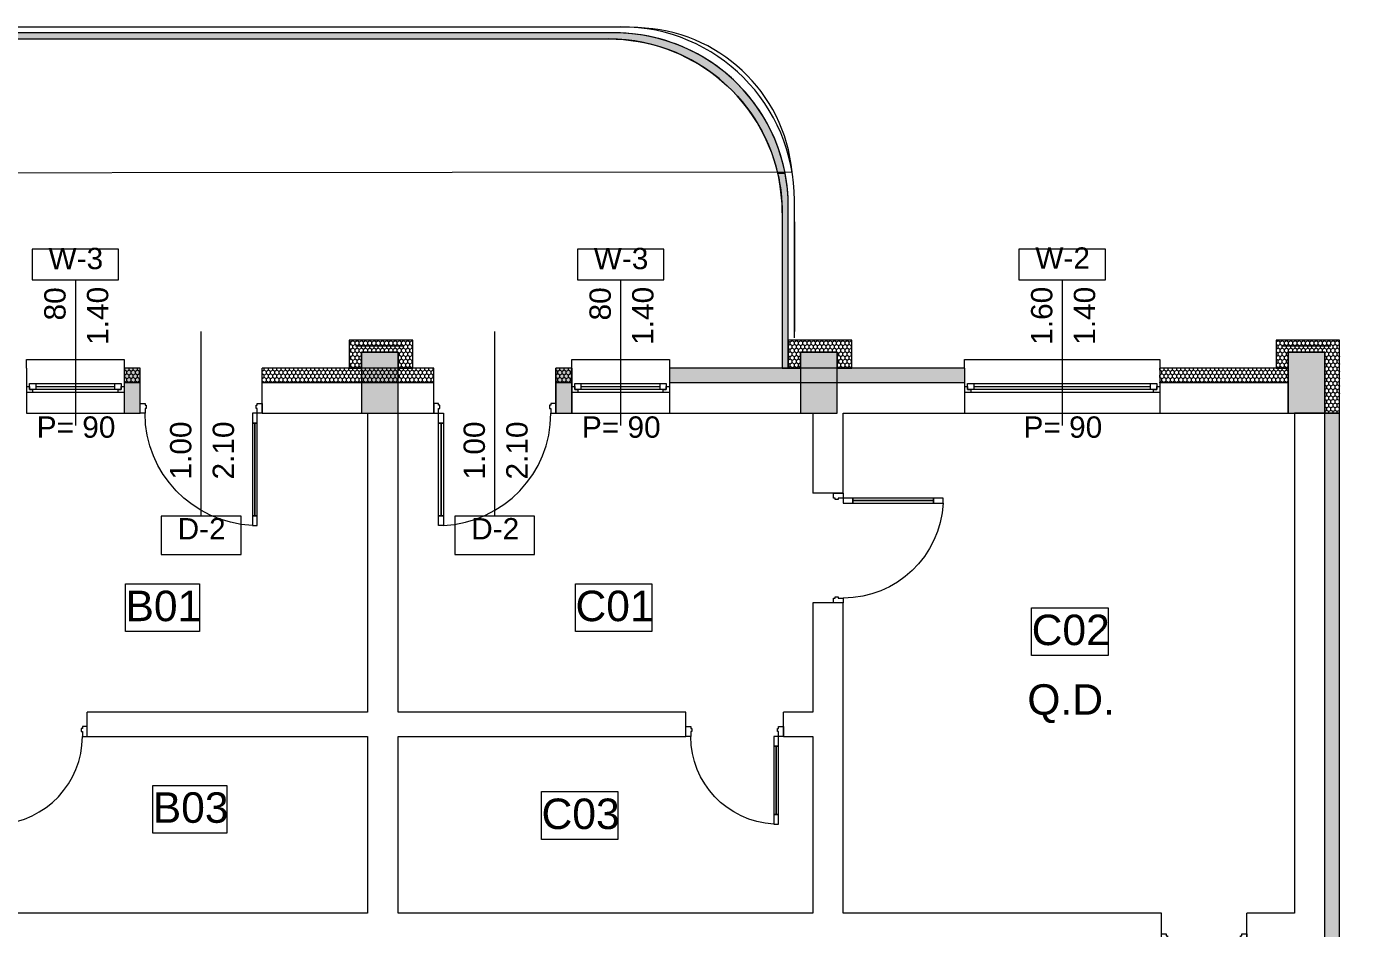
# Model space of a CAD drawing. Header units: feet. Extents: x 2796058 to 2855058, y -67651 to -26651.
# Drawn here: x 2824522 to 2835410, y -42634 to -35237 of the extents above; entities that cross this region are included whole.
import ezdxf
from ezdxf.enums import TextEntityAlignment as Align

# ---------------------------------------------------------------- set-up
doc = ezdxf.new("R2010")
doc.units = ezdxf.units.FT
doc.header["$MEASUREMENT"] = 0
doc.layers.add('0_muret e jashtme', color=7, linetype='Continuous')
doc.layers.add('Dimensioning - General', color=7, linetype='Continuous')
for name, color, linetype, lineweight in [('0_muret e jashtme_Pen_No__1', 7, 'Continuous', 0), ('0_muret e jashtme_Pen_No__19', 255, 'Continuous', 0), ('ARCHICAD Door Markers_Pen_No__60', 230, 'Continuous', 0), ('ARCHICAD Doors_Pen_No__1', 7, 'Continuous', 0), ('ARCHICAD Doors_Pen_No__60', 230, 'Continuous', 0), ('ARCHICAD Window Markers_Pen_No__20', 1, 'Continuous', 0), ('ARCHICAD Windows_Pen_No__20', 1, 'Continuous', 0), ('Dimensioning - General_Pen_No__1', 7, 'Continuous', 0), ('Shell - Roof_Pen_No__21', 7, 'Continuous', 0), ('Structural - Bearing_Pen_No__1', 7, 'Continuous', 0), ('Structural - Bearing_Pen_No__15', 214, 'Continuous', 0), ('Structural - Bearing_Pen_No__31', 171, 'Continuous', 0), ('Text blocks_Pen_No__1', 7, 'Continuous', 0), ('Text blocks_Pen_No__2', 8, 'Continuous', 0)]:
    doc.layers.add(name, color=color, linetype=linetype, lineweight=lineweight)
doc.layers.add('0_muret e jashtme_Pen_No__14', color=7, linetype='Continuous', lineweight=0, true_color=0xbd8b17)
doc.styles.add('GENERATED_STYLE_1', font='arial.ttf')
doc.dimstyles.new('GENERATED_STYLE__2', dxfattribs={"dimtxt": 250, "dimasz": 190, "dimexe": 0.18, "dimexo": 3, "dimgap": 0.09, "dimtad": 1, "dimtih": 1, "dimtoh": 1, "dimlfac": 0.001, "dimzin": 0, "dimdsep": 46, "dimtxsty": 'GENERATED_STYLE_1', "dimblk": 'ARROWHEAD_2', "dimblk1": 'ARROWHEAD_2', "dimblk2": 'ARROWHEAD_2', "dimcen": 0.09, "dimclrd": 7, "dimclre": 7, "dimclrt": 7, "dimadec": 0, "dimazin": 0, "dimtfac": 1, "dimtdec": 4, "dimtmove": 0, "dimatfit": 3, "dimfxl": 1, "dimtolj": 1, "dimtzin": 0, "dimarcsym": 0})
pattern_1 = [(90, (2247653.822, -75974.967), (-34.6410162, 0), [20, -40]), (90, (2247636.502, -75944.967), (-34.6410162, 0), [20, -40]), (150, (2247653.822, -75954.967), (17.320508, 30), [20, -40]), (150, (2247619.18, -75954.967), (17.320508, 30), [20, -40]), (210, (2247653.822, -75974.967), (-17.320508, 30), [20, -40]), (210, (2247619.18, -75974.967), (-17.320508, 30), [20, -40])]

# ---------------------------------------------------------------- blocks, each defined once
blk = doc.blocks.new('Storefront 22_4')
at = {"layer": 'ARCHICAD Doors_Pen_No__1', "color": 7, "linetype": 'Continuous', "lineweight": 0}
for p, q in [((320, 640), (320, 720)), ((320, 720), (360, 720)), ((360, 720), (360, 640)), ((320, 640), (340, 640)), ((320, 80), (320, 640)), ((360, 640), (320, 640)), ((340, 640), (360, 640)), ((340, 80), (340, 640)), ((340, 640), (340, 80)), ((340, 640), (340, 80)), ((360, 640), (360, 80)), ((-400, 0), (-400, -80)), ((-360, 0), (-400, 0)), ((-400, 0), (-400, -80)), ((-400, 0), (-400, -80)), ((-360, -40), (-360, 0)), ((340, 80), (320, 80)), ((320, 0), (320, 80)), ((320, 80), (360, 80)), ((360, 0), (320, 0)), ((360, 80), (340, 80)), ((360, 80), (360, 0)), ((360, 0), (360, -40)), ((400, 0), (360, 0)), ((400, -80), (400, 0)), ((400, 0), (400, -80)), ((400, 0), (400, -80)), ((-400, -80), (-360, -80)), ((-400, -80), (-400, -200)), ((-350, -40), (-360, -40)), ((-360, -80), (-360, -65.4)), ((-360, -65.4), (-350, -65.4)), ((-350, -65.4), (-350, -40)), ((360, -40), (350, -40)), ((350, -40), (350, -65.4)), ((350, -65.4), (360, -65.4)), ((360, -65.4), (360, -80)), ((360, -80), (400, -80)), ((400, -80), (400, -200))]:
    blk.add_line(p, q, dxfattribs=at)
blk.add_arc((360, 0), 720, 93.18474, 180, dxfattribs=at)
blk = doc.blocks.new('Wall_11', base_point=(2830968, -40859))
at = {"layer": '0_muret e jashtme_Pen_No__1', "color": 7, "linetype": 'Continuous', "lineweight": 0}
for p, q in [((2824219, -40979), (2824219, -40859)), ((2825019, -40979), (2825019, -40859)), ((2829928, -40979), (2829928, -40859)), ((2830728, -40979), (2830728, -40859)), ((2824219, -41059), (2824219, -40979)), ((2825019, -41059), (2825019, -40979)), ((2829928, -41059), (2829928, -40979)), ((2830728, -41059), (2830728, -40979))]:
    blk.add_line(p, q, dxfattribs=at)
at = {"layer": '0_muret e jashtme_Pen_No__1', "color": 7, "linetype": 'Continuous', "lineweight": 0, "flags": 128}
for points in [[(2824219, -40859), (2823968, -40859)], [(2827318, -40859), (2825019, -40859)], [(2829928, -40859), (2827568, -40859)], [(2830968, -40859), (2830728, -40859)], [(2823968, -41059), (2824219, -41059)], [(2825019, -41059), (2827318, -41059)], [(2827568, -41059), (2829928, -41059)], [(2830728, -41059), (2830968, -41059)]]:
    blk.add_lwpolyline(points, dxfattribs=at)
at = {"layer": 'ARCHICAD Doors_Pen_No__1', "color": 7, "linetype": 'Continuous', "lineweight": 0, "zscale": 1000, "rotation": 180}
blk.add_blockref('Storefront 22_4', (2824619, -41059), dxfattribs=at)
at = {"layer": 'ARCHICAD Doors_Pen_No__1', "color": 7, "linetype": 'Continuous', "lineweight": 0, "xscale": -1, "zscale": 1000, "rotation": 180}
blk.add_blockref('Storefront 22_4', (2830328, -41059), dxfattribs=at)
blk = doc.blocks.new('Storefront 22_6')
at = {"layer": 'ARCHICAD Doors_Pen_No__1', "color": 7, "linetype": 'Continuous', "lineweight": 0}
for p, q in [((270, 540), (270, 620)), ((270, 620), (310, 620)), ((310, 620), (310, 540)), ((270, 540), (290, 540)), ((270, 80), (270, 540)), ((310, 540), (270, 540)), ((290, 540), (310, 540)), ((290, 80), (290, 540)), ((290, 540), (290, 80)), ((290, 540), (290, 80)), ((310, 540), (310, 80)), ((-350, 0), (-350, -80)), ((-310, 0), (-350, 0)), ((-350, 0), (-350, -80)), ((-350, 0), (-350, -80)), ((-310, -40), (-310, 0)), ((290, 80), (270, 80)), ((270, 0), (270, 80)), ((270, 80), (310, 80)), ((310, 0), (270, 0)), ((310, 80), (290, 80)), ((310, 80), (310, 0)), ((310, 0), (310, -40)), ((350, 0), (310, 0)), ((350, -80), (350, 0)), ((350, 0), (350, -80)), ((350, 0), (350, -80)), ((-350, -80), (-310, -80)), ((-350, -80), (-350, -250)), ((-300, -40), (-310, -40)), ((-310, -80), (-310, -65.4)), ((-310, -65.4), (-300, -65.4)), ((-300, -65.4), (-300, -40)), ((310, -40), (300, -40)), ((300, -40), (300, -65.4)), ((300, -65.4), (310, -65.4)), ((310, -65.4), (310, -80)), ((310, -80), (350, -80)), ((350, -80), (350, -250))]:
    blk.add_line(p, q, dxfattribs=at)
blk.add_arc((310, 0), 620, 93.69907, 180, dxfattribs=at)
blk = doc.blocks.new('Wall_13', base_point=(2834918, -42509))
at = {"layer": '0_muret e jashtme_Pen_No__1', "color": 7, "linetype": 'Continuous', "lineweight": 0}
for p, q in [((2833827, -42679), (2833827, -42509)), ((2834527, -42679), (2834527, -42509)), ((2833827, -42759), (2833827, -42679)), ((2834527, -42759), (2834527, -42679))]:
    blk.add_line(p, q, dxfattribs=at)
at = {"layer": '0_muret e jashtme_Pen_No__1', "color": 7, "linetype": 'Continuous', "lineweight": 0, "flags": 128}
for points in [[(2827318, -42509), (2823968, -42509)], [(2830968, -42509), (2827568, -42509)], [(2833827, -42509), (2831218, -42509)], [(2834918, -42509), (2834527, -42509)], [(2823968, -42759), (2825918, -42759)], [(2826168, -42759), (2828618, -42759)], [(2828868, -42759), (2829835, -42759)], [(2830035, -42759), (2830968, -42759)], [(2831218, -42759), (2833827, -42759)], [(2834527, -42759), (2834918, -42759)]]:
    blk.add_lwpolyline(points, dxfattribs=at)
at = {"layer": 'ARCHICAD Doors_Pen_No__1', "color": 7, "linetype": 'Continuous', "lineweight": 0, "xscale": -1, "zscale": 1000, "rotation": 180}
blk.add_blockref('Storefront 22_6', (2834177, -42759), dxfattribs=at)
blk = doc.blocks.new('*D118', base_point=(2247654, -76425))
at = {"layer": 'Dimensioning - General_Pen_No__1', "color": 7, "linetype": 'Continuous', "lineweight": 0, "transparency": 16777216}
for p, q in [((2819596, -33089), (2819740, -32839)), ((2819668, -32776), (2819668, -33151)), ((2835216, -33089), (2835360, -32839)), ((2835288, -32776), (2835288, -33151)), ((2835288, -32964), (2819668, -32964)), ((2835410, -32964), (2835288, -32964))]:
    blk.add_line(p, q, dxfattribs=at)
at = {"layer": 'Dimensioning - General_Pen_No__1', "color": 7, "lineweight": 0, "transparency": 16777216, "char_height": 250, "attachment_point": 7, "style": 'GENERATED_STYLE_1'}
for s, insert in [('\\A1;{\\pql;\\fArial|b0|i0|c0|p34;10}', (2819740, -32914)), ('\\A1;{\\pql;\\fArial|b0|i0|c0|p34;15.55}', (2827240, -32914))]:
    blk.add_mtext(s, dxfattribs=dict(at, insert=insert))
blk = doc.blocks.new('ARROWHEAD_2')
at = {"color": 0, "linetype": 'Continuous', "lineweight": 0}
for p, q in [((-0.378, -0.655), (0.378, 0.655)), ((0, 0), (-1, 0))]:
    blk.add_line(p, q, dxfattribs=at)
blk = doc.blocks.new('*D121', base_point=(2247654, -76425))
at = {"layer": 'Dimensioning - General_Pen_No__1', "color": 7, "linetype": 'Continuous', "lineweight": 0, "transparency": 16777216}
for p, q in [((2804018, -32169), (2804018, -32544)), ((2835288, -32169), (2835288, -32544)), ((2804090, -32232), (2803946, -32482)), ((2835216, -32482), (2835360, -32232)), ((2804018, -32357), (2803896, -32357)), ((2835288, -32357), (2804018, -32357)), ((2835410, -32357), (2835288, -32357))]:
    blk.add_line(p, q, dxfattribs=at)
at = {"layer": 'Dimensioning - General_Pen_No__1', "color": 7, "lineweight": 0, "transparency": 16777216, "insert": (2819226, -32307), "char_height": 250, "attachment_point": 7, "style": 'GENERATED_STYLE_1'}
blk.add_mtext('\\A1;{\\pql;\\fArial|b0|i0|c0|p34;31.20}', dxfattribs=at)
blk = doc.blocks.new('Storefront 22_2')
at = {"layer": 'ARCHICAD Doors_Pen_No__1', "color": 7, "linetype": 'Continuous', "lineweight": 0}
for p, q in [((370, 740), (370, 820)), ((370, 820), (410, 820)), ((410, 820), (410, 740)), ((370, 740), (390, 740)), ((370, 80), (370, 740)), ((410, 740), (370, 740)), ((390, 740), (410, 740)), ((390, 80), (390, 740)), ((390, 740), (390, 80)), ((390, 740), (390, 80)), ((410, 740), (410, 80)), ((-450, 0), (-450, -80)), ((-410, 0), (-450, 0)), ((-450, 0), (-450, -80)), ((-450, 0), (-450, -80)), ((-410, -40), (-410, 0)), ((390, 80), (370, 80)), ((370, 0), (370, 80)), ((370, 80), (410, 80)), ((410, 0), (370, 0)), ((410, 80), (390, 80)), ((410, 80), (410, 0)), ((410, 0), (410, -40)), ((450, 0), (410, 0)), ((450, -80), (450, 0)), ((450, 0), (450, -80)), ((450, 0), (450, -80)), ((-450, -80), (-410, -80)), ((-450, -80), (-450, -250)), ((-400, -40), (-410, -40)), ((-410, -80), (-410, -65.4)), ((-410, -65.4), (-400, -65.4)), ((-400, -65.4), (-400, -40)), ((410, -40), (400, -40)), ((400, -40), (400, -65.4)), ((400, -65.4), (410, -65.4)), ((410, -65.4), (410, -80)), ((410, -80), (450, -80)), ((450, -80), (450, -250))]:
    blk.add_line(p, q, dxfattribs=at)
blk.add_arc((410, 0), 820, 92.79603, 180, dxfattribs=at)
blk = doc.blocks.new('Window 22_2')
at = {"layer": 'ARCHICAD Windows_Pen_No__20', "color": 1, "linetype": 'Continuous', "lineweight": 0}
for p, q in [((-800, 150), (-800, 220)), ((-800, 220), (800, 220)), ((800, 220), (800, 150)), ((-800, 150), (-800, 30)), ((800, 150), (800, 30)), ((-800, 30), (-800, 0)), ((-800, 0), (-775, 0)), ((-800, 0), (-800, -50)), ((-800, 0), (-800, -50)), ((-775, 25), (-725, 25)), ((-775, -25), (-775, 25)), ((-775, 0), (-775, -25)), ((-725, 25), (725, 25)), ((-725, 25), (-725, -25)), ((-725, 25), (725, 25)), ((-725, 0), (725, 0)), ((725, -25), (725, 25)), ((725, 25), (775, 25)), ((775, 25), (775, -25)), ((775, -25), (775, 0)), ((775, 0), (800, 0)), ((800, 30), (800, 0)), ((800, 0), (800, -50)), ((800, 0), (800, -50)), ((-750, -50), (-800, -50)), ((-800, -50), (-800, -220)), ((-775, -25), (-750, -25)), ((-725, -25), (-775, -25)), ((-750, -25), (-750, -50)), ((750, -50), (-750, -50)), ((725, -25), (-725, -25)), ((775, -25), (725, -25)), ((750, -50), (750, -25)), ((750, -25), (775, -25)), ((800, -50), (750, -50)), ((800, -50), (800, -220)), ((-800, -220), (800, -220))]:
    blk.add_line(p, q, dxfattribs=at)
blk = doc.blocks.new('W Marker 22_3')
at = {"layer": 'ARCHICAD Window Markers_Pen_No__20', "color": 1, "linetype": 'Continuous', "lineweight": 0}
for p, q in [((354, 975), (-354, 975)), ((-354, 975), (-354, 725)), ((354, 725), (354, 975)), ((-354, 725), (354, 725)), ((0, 725), (0, -470))]:
    blk.add_line(p, q, dxfattribs=at)
at = {"layer": 'ARCHICAD Window Markers_Pen_No__20', "color": 1, "lineweight": 0, "style": 'GENERATED_STYLE_1'}
for tag, p in [('AC_MarkerText_2', (-28, 192)), ('AC_MarkerText_3', (323, 192))]:
    blk.add_attdef(tag, text='', height=175, rotation=90, dxfattribs=at).set_placement(p, align=Align.BOTTOM_LEFT)
for tag, p in [('AC_MarkerText_1', (-220, 763)), ('AC_MarkerText_4', (-317, -623))]:
    blk.add_attdef(tag, text='', height=175, dxfattribs=at).set_placement(p, align=Align.BOTTOM_LEFT)
blk = doc.blocks.new('Window 22_3')
at = {"layer": 'ARCHICAD Windows_Pen_No__20', "color": 1, "linetype": 'Continuous', "lineweight": 0}
for p, q in [((-400, 150), (-400, 220)), ((-400, 220), (400, 220)), ((400, 220), (400, 150)), ((-400, 150), (-400, 30)), ((400, 150), (400, 30)), ((-400, 30), (-400, 0)), ((-400, 0), (-375, 0)), ((-400, 0), (-400, -50)), ((-400, 0), (-400, -50)), ((-375, 25), (-325, 25)), ((-375, -25), (-375, 25)), ((-375, 0), (-375, -25)), ((-325, 25), (325, 25)), ((-325, 25), (-325, -25)), ((-325, 25), (325, 25)), ((-325, 0), (325, 0)), ((325, -25), (325, 25)), ((325, 25), (375, 25)), ((375, 25), (375, -25)), ((375, -25), (375, 0)), ((375, 0), (400, 0)), ((400, 30), (400, 0)), ((400, 0), (400, -50)), ((400, 0), (400, -50)), ((-350, -50), (-400, -50)), ((-400, -50), (-400, -220)), ((-375, -25), (-350, -25)), ((-325, -25), (-375, -25)), ((-350, -25), (-350, -50)), ((350, -50), (-350, -50)), ((325, -25), (-325, -25)), ((375, -25), (325, -25)), ((350, -50), (350, -25)), ((350, -25), (375, -25)), ((400, -50), (350, -50)), ((400, -50), (400, -220)), ((-400, -220), (400, -220))]:
    blk.add_line(p, q, dxfattribs=at)
blk = doc.blocks.new('Storefront 22')
at = {"layer": 'ARCHICAD Doors_Pen_No__60', "color": 230, "linetype": 'Continuous', "lineweight": 0}
for p, q in [((420, 840), (420, 920)), ((420, 920), (460, 920)), ((460, 920), (460, 840)), ((420, 840), (440, 840)), ((420, 80), (420, 840)), ((460, 840), (420, 840)), ((440, 840), (460, 840)), ((440, 80), (440, 840)), ((440, 840), (440, 80)), ((440, 840), (440, 80)), ((460, 840), (460, 80)), ((-500, 0), (-500, -80)), ((-460, 0), (-500, 0)), ((-500, 0), (-500, -80)), ((-500, 0), (-500, -80)), ((-460, -40), (-460, 0)), ((440, 80), (420, 80)), ((420, 0), (420, 80)), ((420, 80), (460, 80)), ((460, 0), (420, 0)), ((460, 80), (440, 80)), ((460, 80), (460, 0)), ((460, 0), (460, -40)), ((500, 0), (460, 0)), ((500, -80), (500, 0)), ((500, 0), (500, -80)), ((500, 0), (500, -80)), ((-500, -80), (-460, -80)), ((-500, -80), (-500, -250)), ((-450, -40), (-460, -40)), ((-460, -80), (-460, -65.4)), ((-460, -65.4), (-450, -65.4)), ((-450, -65.4), (-450, -40)), ((460, -40), (450, -40)), ((450, -40), (450, -65.4)), ((450, -65.4), (460, -65.4)), ((460, -65.4), (460, -80)), ((460, -80), (500, -80)), ((500, -80), (500, -250)), ((-500, -250), (-500, -370)), ((500, -250), (500, -370))]:
    blk.add_line(p, q, dxfattribs=at)
blk.add_arc((460, 0), 920, 92.49191, 180, dxfattribs=at)
blk = doc.blocks.new('D Marker 22')
at = {"layer": 'ARCHICAD Door Markers_Pen_No__60', "color": 230, "linetype": 'Continuous', "lineweight": 0}
for p, q in [((0, -1213), (0, 300)), ((-327, -1213), (-327, -1527)), ((327, -1213), (-327, -1213)), ((327, -1527), (327, -1213)), ((-327, -1527), (327, -1527))]:
    blk.add_line(p, q, dxfattribs=at)
at = {"layer": 'ARCHICAD Door Markers_Pen_No__60', "color": 230, "lineweight": 0, "style": 'GENERATED_STYLE_1'}
for tag, p in [('AC_MarkerText_3', (322, -913)), ('A', (-28, -913))]:
    blk.add_attdef(tag, text='', height=175, rotation=90, dxfattribs=at).set_placement(p, align=Align.BOTTOM_LEFT)
blk.add_attdef('AC_MarkerText_1', text='', height=175, dxfattribs=at).set_placement((-193, -1457), align=Align.BOTTOM_LEFT)

msp = doc.modelspace()

# ---------------------------------------------------------------- hatches: boundary and pattern name
at = {"layer": '0_muret e jashtme_Pen_No__14', "linetype": 'Continuous', "lineweight": 0, "true_color": 0xbd8b17}
h = msp.add_hatch(dxfattribs=at)
h.set_pattern_fill('STYROFOAM_SM_INSULATION', color=42, style=0, pattern_type=2)
h.set_pattern_definition(pattern_1)
h.paths.add_polyline_path([(2827688.173, -38038.549), (2827688.173, -37808.069), (2827168.173, -37808.069), (2827168.173, -38038.549), (2827268.173, -38038.549), (2827268.173, -37908.549), (2827568.173, -37908.549), (2827568.173, -38038.549)])
h = msp.add_hatch(dxfattribs=at)
h.set_pattern_fill('STYROFOAM_SM_INSULATION', color=42, style=0, pattern_type=2)
h.set_pattern_definition(pattern_1)
h.paths.add_polyline_path([(2831288.173, -38038.549), (2831288.173, -37808.069), (2830768.173, -37808.069), (2830768.173, -38038.549), (2830868.173, -38038.549), (2830868.173, -37908.549), (2831168.173, -37908.549), (2831168.173, -38038.549)])
h = msp.add_hatch(dxfattribs=at)
h.set_pattern_fill('STYROFOAM_SM_INSULATION', color=42, style=0, pattern_type=2)
h.set_pattern_definition(pattern_1)
h.paths.add_polyline_path([(2835288.173, -38408.549), (2835288.173, -37808.069), (2834768.173, -37808.069), (2834768.173, -38038.549), (2834868.173, -38038.549), (2834868.173, -37908.549), (2835168.173, -37908.549), (2835168.173, -38408.549)])
h = msp.add_hatch(dxfattribs=at)
h.set_pattern_fill('STYROFOAM_SM_INSULATION', color=42, style=0, pattern_type=2)
h.set_pattern_definition(pattern_1)
h.paths.add_polyline_path([(2825321.587, -38158.549), (2825453.386, -38158.549), (2825453.386, -38038.549), (2825321.587, -38038.549)])
h = msp.add_hatch(dxfattribs=at)
h.set_pattern_fill('STYROFOAM_SM_INSULATION', color=42, style=0, pattern_type=2)
h.set_pattern_definition(pattern_1)
h.paths.add_polyline_path([(2826453.386, -38038.549), (2826453.386, -38158.549), (2827860.664, -38158.549), (2827860.664, -38038.549)])
h = msp.add_hatch(dxfattribs=at)
h.set_pattern_fill('STYROFOAM_SM_INSULATION', color=42, style=0, pattern_type=2)
h.set_pattern_definition(pattern_1)
h.paths.add_polyline_path([(2828860.664, -38038.549), (2828860.664, -38158.549), (2828992.463, -38158.549), (2828992.463, -38038.55)])
h = msp.add_hatch(dxfattribs=at)
h.set_pattern_fill('STYROFOAM_SM_INSULATION', color=42, style=0, pattern_type=2)
h.set_pattern_definition(pattern_1)
h.paths.add_polyline_path([(2829792.463, -38158.55), (2832213.721, -38158.55), (2832213.721, -38038.55), (2829792.463, -38038.55)])
h = msp.add_hatch(dxfattribs=at)
h.set_pattern_fill('STYROFOAM_SM_INSULATION', color=42, style=0, pattern_type=2)
h.set_pattern_definition(pattern_1)
h.paths.add_polyline_path([(2833813.721, -38158.55), (2834868.173, -38158.55), (2834868.173, -38038.55), (2833813.721, -38038.55)])
h = msp.add_hatch(dxfattribs=at)
h.set_pattern_fill('STYROFOAM_SM_INSULATION', color=42, style=0, pattern_type=2)
h.set_pattern_definition([(90, (2247653.822, -76424.967), (-34.6410162, 0), [20, -40]), (90, (2247636.502, -76394.967), (-34.6410162, 0), [20, -40]), (150, (2247653.822, -76404.967), (17.320508, 30), [20, -40]), (150, (2247619.18, -76404.967), (17.320508, 30), [20, -40]), (210, (2247653.822, -76424.967), (-17.320508, 30), [20, -40]), (210, (2247619.18, -76424.967), (-17.320508, 30), [20, -40])])
h.paths.add_polyline_path([(2835288.173, -42808.549), (2835288.173, -38408.549), (2835168.173, -38408.549), (2835168.173, -42808.549)])
at = {"layer": '0_muret e jashtme_Pen_No__19', "linetype": 'Continuous', "lineweight": 0}
for points in [[(2827568.173, -38408.549), (2827568.173, -37908.549), (2827268.173, -37908.549), (2827268.173, -38408.549)], [(2831168.173, -38408.549), (2831168.173, -37908.549), (2830868.173, -37908.549), (2830868.173, -38408.549)], [(2835168.173, -38408.549), (2835168.173, -37908.549), (2834868.173, -37908.549), (2834868.173, -38408.549)]]:
    msp.add_hatch(color=255, dxfattribs=at).paths.add_polyline_path(points)
at = {"layer": 'Structural - Bearing_Pen_No__15', "linetype": 'Continuous', "lineweight": 0, "true_color": 0xdfbfdf}
h = msp.add_hatch(color=254, dxfattribs=at)
edge = h.paths.add_edge_path()
edge.add_arc((2829343.623, -36713.099), 1424.55, 11.1120034, 15.2251753)
edge.add_arc((2829343.623, -36713.099), 1424.55, 15.2251753, 74.7748247)
edge.add_arc((2829343.623, -36713.099), 1424.55, 74.7748247, 90)
edge.add_line((2829343.623, -35288.549), (2819668.173, -35288.549))
edge.add_line((2819668.173, -35288.549), (2819668.173, -35338.549))
edge.add_line((2819668.173, -35338.549), (2829293.623, -35338.549))
edge.add_arc((2829293.623, -36763.099), 1424.55, 13.1691333, 90, ccw=False)
edge.add_line((2830680.71, -36438.549), (2830741.466, -36438.549))
h = msp.add_hatch(color=254, dxfattribs=at)
edge = h.paths.add_edge_path()
edge.add_arc((2829343.623, -36713.099), 1424.55, 360, 371.1120034)
edge.add_line((2830741.466, -36438.549), (2830680.71, -36438.549))
edge.add_arc((2829293.623, -36763.099), 1424.55, 0, 13.1691333, ccw=False)
edge.add_line((2830718.173, -36763.099), (2830718.173, -38038.549))
edge.add_line((2830718.173, -38038.549), (2830768.173, -38038.549))
edge.add_line((2830768.173, -38038.549), (2830768.173, -36713.099))
at = {"layer": 'Structural - Bearing_Pen_No__31', "linetype": 'Continuous', "lineweight": 0}
for points in [[(2825321.587, -38408.549), (2825453.386, -38408.549), (2825453.386, -38038.549), (2825321.587, -38038.549)], [(2828860.664, -38408.549), (2828992.463, -38408.549), (2828992.463, -38038.549), (2828860.664, -38038.549)]]:
    msp.add_hatch(color=171, dxfattribs=at).paths.add_polyline_path(points)

# ---------------------------------------------------------------- linework, layer by layer
at = {"layer": '0_muret e jashtme_Pen_No__1', "color": 7, "linetype": 'Continuous', "lineweight": 0}
for p, q in [((2824521.587, -38038.549), (2824521.587, -38158.549)), ((2825321.587, -38038.549), (2825321.587, -38158.549)), ((2825453.386, -38158.549), (2825453.386, -38038.549)), ((2826453.386, -38158.549), (2826453.386, -38038.549)), ((2827860.664, -38158.549), (2827860.664, -38038.549)), ((2828860.664, -38158.549), (2828860.664, -38038.549)), ((2828992.463, -38038.549), (2828992.463, -38158.549)), ((2829792.463, -38038.549), (2829792.463, -38158.549)), ((2832213.721, -38038.549), (2832213.721, -38158.549)), ((2833813.721, -38038.549), (2833813.721, -38158.549)), ((2824521.587, -38158.549), (2824521.587, -38188.549)), ((2824521.587, -38188.549), (2824521.587, -38238.549)), ((2825453.386, -38158.549), (2825321.587, -38158.549)), ((2825321.587, -38158.549), (2825321.587, -38188.549)), ((2825321.587, -38188.549), (2825321.587, -38238.549)), ((2825453.386, -38328.549), (2825453.386, -38158.549)), ((2827860.664, -38158.549), (2826453.386, -38158.549)), ((2826453.386, -38328.549), (2826453.386, -38158.549)), ((2827860.664, -38328.549), (2827860.664, -38158.549)), ((2828992.463, -38158.549), (2828860.664, -38158.549)), ((2828860.664, -38328.549), (2828860.664, -38158.549)), ((2828992.463, -38158.549), (2828992.463, -38188.549)), ((2828992.463, -38188.549), (2828992.463, -38238.549)), ((2829792.463, -38158.549), (2829792.463, -38188.549)), ((2832213.721, -38158.55), (2829792.463, -38158.55)), ((2829792.463, -38188.549), (2829792.463, -38238.549)), ((2832213.721, -38158.549), (2832213.721, -38188.549)), ((2832213.721, -38188.549), (2832213.721, -38238.549)), ((2833813.721, -38158.549), (2833813.721, -38188.549)), ((2834868.173, -38158.55), (2833813.721, -38158.55)), ((2833813.721, -38188.549), (2833813.721, -38238.549)), ((2824521.587, -38238.549), (2824521.587, -38408.549)), ((2825321.587, -38238.549), (2825321.587, -38408.549)), ((2825453.386, -38408.549), (2825453.386, -38328.549)), ((2826453.386, -38408.549), (2826453.386, -38328.549)), ((2827860.664, -38408.549), (2827860.664, -38328.549)), ((2828860.664, -38408.549), (2828860.664, -38328.549)), ((2828992.463, -38238.549), (2828992.463, -38408.549)), ((2829792.463, -38238.549), (2829792.463, -38408.549)), ((2832213.721, -38238.549), (2832213.721, -38408.549)), ((2833813.721, -38238.549), (2833813.721, -38408.549)), ((2835168.173, -42808.549), (2835168.173, -38408.549)), ((2831138.173, -39064.275), (2830968.173, -39064.275)), ((2831218.173, -39064.275), (2831138.173, -39064.275)), ((2831138.173, -39964.275), (2830968.173, -39964.275)), ((2831218.173, -39964.275), (2831138.173, -39964.275))]:
    msp.add_line(p, q, dxfattribs=at)
at = {"layer": '0_muret e jashtme_Pen_No__1', "color": 7, "linetype": 'Continuous', "lineweight": 0, "flags": 128}
for points in [[(2827688.173, -38038.549), (2827688.173, -37808.069), (2827168.173, -37808.069), (2827168.173, -38038.549), (2827268.173, -38038.549), (2827268.173, -37908.549), (2827568.173, -37908.549), (2827568.173, -38038.549)], [(2831288.173, -38038.549), (2831288.173, -37808.069), (2830768.173, -37808.069), (2830768.173, -38038.549), (2830868.173, -38038.549), (2830868.173, -37908.549), (2831168.173, -37908.549), (2831168.173, -38038.549)], [(2835288.173, -38408.549), (2835288.173, -37808.069), (2834768.173, -37808.069), (2834768.173, -38038.549), (2834868.173, -38038.549), (2834868.173, -37908.549), (2835168.173, -37908.549), (2835168.173, -38408.549)], [(2827568.173, -38408.549), (2827568.173, -37908.549), (2827268.173, -37908.549), (2827268.173, -38408.549)], [(2831168.173, -38408.549), (2831168.173, -37908.549), (2830868.173, -37908.549), (2830868.173, -38408.549)], [(2835168.173, -38408.549), (2835168.173, -37908.549), (2834868.173, -37908.549), (2834868.173, -38408.549)]]:
    msp.add_lwpolyline(points, close=True, dxfattribs=at)
for points in [[(2825453.386, -38038.549), (2825321.587, -38038.549)], [(2827860.664, -38038.549), (2826453.386, -38038.549)], [(2828992.463, -38038.549), (2828860.664, -38038.549)], [(2832213.721, -38038.549), (2829792.462, -38038.549)], [(2834868.173, -38038.549), (2833813.721, -38038.549)], [(2834868.173, -38408.549), (2834868.173, -38038.549)], [(2825321.587, -38408.549), (2825453.386, -38408.549)], [(2826453.386, -38408.549), (2827318.173, -38408.549)], [(2827318.173, -38408.549), (2827318.173, -40858.549)], [(2827568.173, -38408.549), (2827860.664, -38408.549)], [(2827568.173, -40858.549), (2827568.173, -38408.549)], [(2828860.664, -38408.549), (2828992.463, -38408.549)], [(2829792.462, -38408.549), (2830968.173, -38408.549)], [(2830968.173, -38408.549), (2830968.173, -39064.275)], [(2831218.173, -39064.275), (2831218.173, -38408.549)], [(2831218.173, -38408.549), (2832213.721, -38408.549)], [(2833813.721, -38408.549), (2834868.173, -38408.549)], [(2834918.173, -38408.549), (2834918.173, -42508.549)], [(2835288.173, -38408.549), (2834918.173, -38408.549)], [(2835288.173, -42808.549), (2835288.173, -38408.549)], [(2830968.173, -39964.275), (2830968.173, -40858.549)], [(2831218.173, -42508.549), (2831218.173, -39964.275)], [(2827318.173, -41058.549), (2827318.173, -42508.549)], [(2827568.173, -42508.549), (2827568.173, -41058.549)], [(2830968.173, -41058.549), (2830968.173, -42508.549)]]:
    msp.add_lwpolyline(points, dxfattribs=at)
at = {"layer": 'Shell - Roof_Pen_No__21', "color": 7, "linetype": 'Continuous', "lineweight": 0}
for p, q in [((2823618.173, -35238.549), (2829393.623, -35238.549)), ((2830818.173, -37788.549), (2830818.173, -36663.099)), ((2830818.173, -36838.069), (2830818.173, -37738.069)), ((2827618.173, -37858.549), (2827218.173, -37858.549)), ((2835218.173, -37858.549), (2834818.173, -37858.549))]:
    msp.add_line(p, q, dxfattribs=at)
for centre in [(2829393.623, -36663.099), (2829293.623, -36763.099), (2829343.623, -36713.099)]:
    msp.add_arc(centre, 1424.55, 0, 90, dxfattribs=at)
at = {"layer": 'Structural - Bearing_Pen_No__1', "color": 7, "linetype": 'Continuous', "lineweight": 0, "flags": 128}
for points in [[(2819641.744, -36438.549), (2830798.806, -36428.997, 0.378632258), (2829533.845, -35245.467), (2819618.173, -35238.549)], [(2830741.466, -36438.549, 0.017949025), (2830718.173, -36338.994, 0.26584419), (2829717.728, -35338.549, 0.06653026), (2829343.623, -35288.549), (2819668.173, -35288.549), (2819668.173, -35338.549), (2829293.623, -35338.549, -0.348387865), (2830680.71, -36438.549)], [(2830768.173, -36713.099, 0.048523291), (2830741.466, -36438.549), (2830680.71, -36438.549, -0.057524509), (2830718.173, -36763.099), (2830718.173, -38038.549), (2830768.173, -38038.549)]]:
    msp.add_lwpolyline(points, format="xyb", close=True, dxfattribs=at)
for points in [[(2825321.587, -38408.549), (2825453.386, -38408.549), (2825453.386, -38038.549), (2825321.587, -38038.549)], [(2828860.664, -38408.549), (2828992.463, -38408.549), (2828992.463, -38038.549), (2828860.664, -38038.549)]]:
    msp.add_lwpolyline(points, close=True, dxfattribs=at)
at = {"layer": 'Text blocks_Pen_No__2', "color": 8, "linetype": 'Continuous', "lineweight": 0, "flags": 128}
for points in [[(2825332.729, -39806.281), (2825940.729, -39806.281), (2825940.729, -40199.138), (2825332.729, -40199.138)], [(2829022.921, -39806.281), (2829649.207, -39806.281), (2829649.207, -40199.138), (2829022.921, -40199.138)], [(2832763.587, -40002.709), (2833389.873, -40002.709), (2833389.873, -40395.567), (2832763.587, -40395.567)], [(2825556.515, -41459.909), (2826164.515, -41459.909), (2826164.515, -41852.767), (2825556.515, -41852.767)], [(2828744.566, -41511.185), (2829370.852, -41511.185), (2829370.852, -41904.042), (2828744.566, -41904.042)]]:
    msp.add_lwpolyline(points, close=True, dxfattribs=at)

# ---------------------------------------------------------------- block references
at = {"layer": '0_muret e jashtme', "color": 7, "lineweight": 0}
for name, p in [('Wall_11', (2830968.173, -40858.549)), ('Wall_13', (2834918.173, -42508.549))]:
    msp.add_blockref(name, p, dxfattribs=at)
at = {"layer": 'ARCHICAD Door Markers_Pen_No__60', "color": 230, "lineweight": 0}
for p in [(2825953.386, -38038.549), (2828360.664, -38038.549)]:
    msp.add_blockref('D Marker 22', p, dxfattribs=at).add_auto_attribs({'A': '1.00', 'AC_MarkerText_1': 'D-2', 'AC_MarkerText_3': '2.10'})
at = {"layer": 'ARCHICAD Doors_Pen_No__1', "color": 7, "linetype": 'Continuous', "lineweight": 0, "xscale": -1, "zscale": 1000, "rotation": 270}
msp.add_blockref('Storefront 22_2', (2831218.173, -39514.275), dxfattribs=at)
at = {"layer": 'ARCHICAD Doors_Pen_No__60', "color": 230, "linetype": 'Continuous', "lineweight": 0, "xscale": -1, "zscale": 1000, "rotation": 180}
msp.add_blockref('Storefront 22', (2825953.386, -38408.549), dxfattribs=at)
at = {"layer": 'ARCHICAD Doors_Pen_No__60', "color": 230, "linetype": 'Continuous', "lineweight": 0, "zscale": 1000, "rotation": 180}
msp.add_blockref('Storefront 22', (2828360.664, -38408.549), dxfattribs=at)
at = {"layer": 'ARCHICAD Window Markers_Pen_No__20', "color": 1, "lineweight": 0}
ref = msp.add_blockref('W Marker 22_3', (2824921.587, -38038.549), dxfattribs=at)
ref.add_attrib('AC_MarkerText_1', 'W-3', dxfattribs={"color": 1, "lineweight": 0, "height": 175, "style": 'GENERATED_STYLE_1'}).set_placement((2824701.587, -37279.049), align=Align.BOTTOM_LEFT)
ref.add_attrib('AC_MarkerText_2', '80', dxfattribs={"color": 1, "lineweight": 0, "height": 175, "rotation": 90, "style": 'GENERATED_STYLE_1'}).set_placement((2824894.087, -37647.029), align=Align.BOTTOM_LEFT)
ref.add_attrib('AC_MarkerText_3', '1.40', dxfattribs={"color": 1, "lineweight": 0, "height": 175, "rotation": 90, "style": 'GENERATED_STYLE_1'}).set_placement((2825244.087, -37847.03), align=Align.BOTTOM_LEFT)
ref.add_attrib('AC_MarkerText_4', 'P= 90', dxfattribs={"color": 1, "lineweight": 0, "height": 175, "style": 'GENERATED_STYLE_1'}).set_placement((2824604.786, -38661.429), align=Align.BOTTOM_LEFT)
ref = msp.add_blockref('W Marker 22_3', (2829392.463, -38038.549), dxfattribs=at)
ref.add_attrib('AC_MarkerText_1', 'W-3', dxfattribs={"color": 1, "lineweight": 0, "height": 175, "style": 'GENERATED_STYLE_1'}).set_placement((2829172.462, -37279.049), align=Align.BOTTOM_LEFT)
ref.add_attrib('AC_MarkerText_2', '80', dxfattribs={"color": 1, "lineweight": 0, "height": 175, "rotation": 90, "style": 'GENERATED_STYLE_1'}).set_placement((2829364.963, -37647.029), align=Align.BOTTOM_LEFT)
ref.add_attrib('AC_MarkerText_3', '1.40', dxfattribs={"color": 1, "lineweight": 0, "height": 175, "rotation": 90, "style": 'GENERATED_STYLE_1'}).set_placement((2829714.963, -37847.03), align=Align.BOTTOM_LEFT)
ref.add_attrib('AC_MarkerText_4', 'P= 90', dxfattribs={"color": 1, "lineweight": 0, "height": 175, "style": 'GENERATED_STYLE_1'}).set_placement((2829075.661, -38661.429), align=Align.BOTTOM_LEFT)
msp.add_blockref('W Marker 22_3', (2833013.721, -38038.549), dxfattribs=at).add_auto_attribs({'AC_MarkerText_1': 'W-2', 'AC_MarkerText_2': '1.60', 'AC_MarkerText_3': '1.40', 'AC_MarkerText_4': 'P= 90'})
at = {"layer": 'ARCHICAD Windows_Pen_No__20', "color": 1, "linetype": 'Continuous', "lineweight": 0, "zscale": 1000}
for name, p in [('Window 22_3', (2824921.587, -38188.549)), ('Window 22_3', (2829392.463, -38188.549)), ('Window 22_2', (2833013.721, -38188.549))]:
    msp.add_blockref(name, p, dxfattribs=at)

# ---------------------------------------------------------------- texts
at = {"layer": 'Text blocks_Pen_No__1', "color": 7, "linetype": 'Continuous', "lineweight": 0, "insert": (2832728.128, -40630.868), "char_height": 250, "attachment_point": 1, "style": 'GENERATED_STYLE_1'}
msp.add_mtext('\\A1;{\\pql;\\fArial|b0|i0|c0|p34;Q.D.}', dxfattribs=at)
at = {"layer": 'Text blocks_Pen_No__2', "color": 8, "linetype": 'Continuous', "lineweight": 0, "char_height": 250, "attachment_point": 1, "style": 'GENERATED_STYLE_1'}
for s, insert in [('\\A1;{\\pql;\\fArial|b0|i0|c0|p34;B\\fArial|b0|i0|c0|p34;01}', (2825332.729, -39863.424)), ('\\A1;{\\pql;\\fArial|b0|i0|c0|p34;C\\fArial|b0|i0|c0|p34;01}', (2829022.921, -39863.424)), ('\\A1;{\\pql;\\fArial|b0|i0|c0|p34;C0\\fArial|b0|i0|c0|p34;2}', (2832763.587, -40059.852)), ('\\A1;{\\pql;\\fArial|b0|i0|c0|p34;B0\\fArial|b0|i0|c0|p34;3}', (2825556.515, -41517.052)), ('\\A1;{\\pql;\\fArial|b0|i0|c0|p34;C0\\fArial|b0|i0|c0|p34;3}', (2828744.566, -41568.328))]:
    msp.add_mtext(s, dxfattribs=dict(at, insert=insert))

# ---------------------------------------------------------------- dimensions: what is measured, and where the dimension line sits
at = {"layer": 'Dimensioning - General', "color": 7, "linetype": 'Continuous', "lineweight": 0}
for base, p1, p2, text, picture, middle in [((2804018.173, -32356.933), (2835288.173, -32383.537), (2804018.173, -42108.549), '31.20', '*D121', (2819645.745, -32181.933)), ((2819668.173, -32963.623), (2835288.173, -38258.069), (2819668.173, -33049.663), '15.55', '*D118', (2827660.46, -32788.623))]:
    dim = msp.add_linear_dim(base=base, p1=p1, p2=p2, angle=180, text=text, dimstyle='GENERATED_STYLE__2', dxfattribs=at)
    dim.commit()
    dim.dimension.update_dxf_attribs({"geometry": picture, "text_midpoint": middle, "dimtype": 160})

doc.saveas('drawing.dxf')
